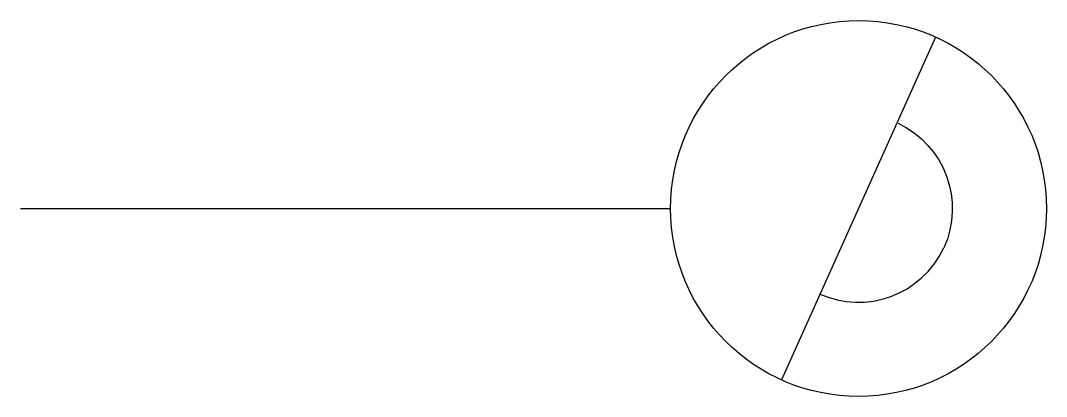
# Model space of a CAD drawing. Header units: metres. Extents: x -20597 to -19561, y -138731 to -138351.
import ezdxf

# ---------------------------------------------------------------- set-up
doc = ezdxf.new("R2010")
doc.units = ezdxf.units.M
doc.layers.add('DET1', color=1, linetype='Continuous')
doc.layers.add('G', color=3, linetype='Continuous')

msp = doc.modelspace()

# ---------------------------------------------------------------- linework, layer by layer
at = {"layer": 'DET1'}
msp.add_line((-19673.17, -138367.96), (-19828.77, -138713.85), dxfattribs=at)
for points in [[(-19711.14, -138454.85, -0.41), (-19664.92, -138580.73, -0.31)], [(-19790.79, -138626.95, 0.41), (-19664.92, -138580.73, 0.31)]]:
    msp.add_lwpolyline(points, format="xyb", dxfattribs=at)
msp.add_circle((-19750.97, -138540.9), 189.64, dxfattribs=at)
at = {"layer": 'G'}
msp.add_line((-20596.66, -138540.9), (-19940.6, -138540.9), dxfattribs=at)

doc.saveas('drawing.dxf')
